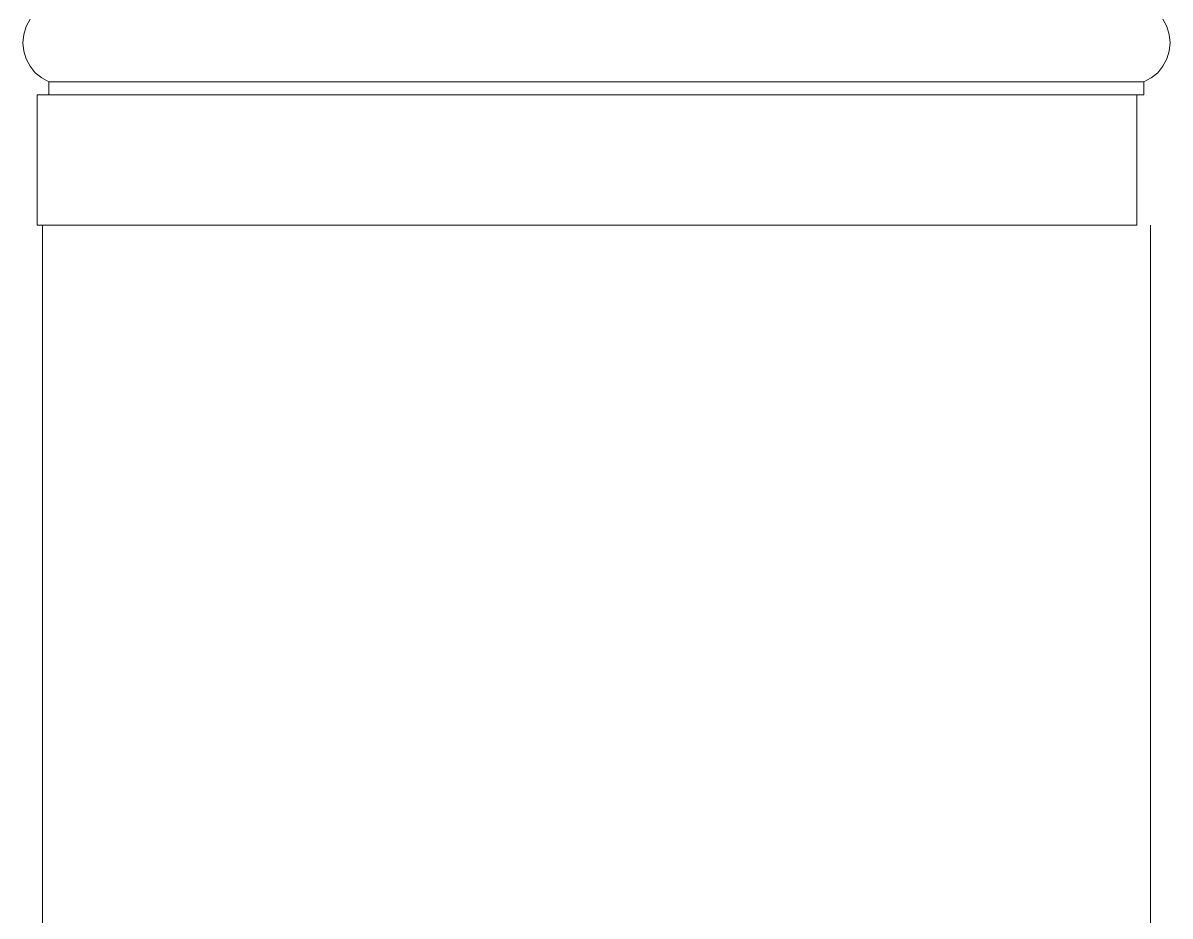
# Model space of a CAD drawing. Header units: millimetres. Extents: x -667 to -468, y -723 to -475.
# Drawn here: x -577.7771 to -577.4251, y -488.2449 to -487.9708 of the extents above; entities that cross this region are included whole.
import ezdxf

# ---------------------------------------------------------------- set-up
doc = ezdxf.new("R2010")
doc.units = ezdxf.units.MM
doc.layers.add('dinding', color=36, linetype='Continuous', lineweight=9)

msp = doc.modelspace()

# ---------------------------------------------------------------- linework, layer by layer
at = {"layer": 'dinding'}
for p, q in [((-577.77493, -487.96972), (-577.77613, -487.97196)), ((-577.4261, -487.97196), (-577.4273, -487.96972)), ((-577.77613, -487.97196), (-577.77687, -487.9744)), ((-577.42536, -487.9744), (-577.4261, -487.97196)), ((-577.77687, -487.9744), (-577.77712, -487.97693)), ((-577.77712, -487.97693), (-577.77687, -487.97946)), ((-577.42512, -487.97693), (-577.42536, -487.9744)), ((-577.42536, -487.97946), (-577.42512, -487.97693)), ((-577.77687, -487.97946), (-577.77613, -487.9819)), ((-577.4261, -487.9819), (-577.42536, -487.97946)), ((-577.77613, -487.9819), (-577.77493, -487.98414)), ((-577.77493, -487.98414), (-577.77332, -487.98611)), ((-577.42891, -487.98611), (-577.4273, -487.98414)), ((-577.4273, -487.98414), (-577.4261, -487.9819)), ((-577.77332, -487.98611), (-577.77136, -487.98773)), ((-577.77136, -487.98773), (-577.76912, -487.98893)), ((-577.43312, -487.98893), (-577.43087, -487.98773)), ((-577.43087, -487.98773), (-577.42891, -487.98611)), ((-577.76912, -487.98893), (-577.76912, -487.99293)), ((-577.43312, -487.98893), (-577.76912, -487.98893)), ((-577.43312, -487.99293), (-577.43312, -487.98893)), ((-577.77276, -487.99293), (-577.77276, -488.03293)), ((-577.76912, -487.99293), (-577.77276, -487.99293)), ((-577.43532, -487.99293), (-577.76912, -487.99293)), ((-577.43532, -487.99293), (-577.43532, -488.03293)), ((-577.43312, -487.99293), (-577.43532, -487.99293)), ((-577.43532, -488.03293), (-577.77276, -488.03293)), ((-577.77112, -491.04493), (-577.77112, -488.03293)), ((-577.43112, -491.04493), (-577.43112, -488.03293))]:
    msp.add_line(p, q, dxfattribs=at)

doc.saveas('drawing.dxf')
